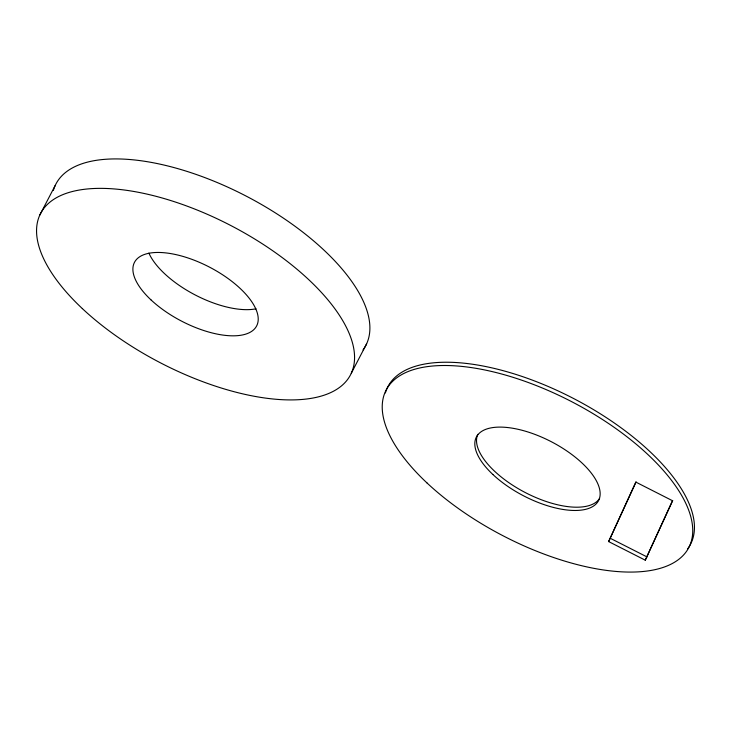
<?xml version="1.0" encoding="UTF-8"?>
<svg xmlns="http://www.w3.org/2000/svg" width="731" height="731" viewBox="0 0 731 731"><rect width="100%" height="100%" fill="white"/><g stroke="black" fill="none" stroke-linecap="round" stroke-linejoin="round"><path stroke-width="1.1" d="M608.631 541.58L635.815 482.085L672.456 500.698L645.272 560.184L608.631 541.58L636.107 481.893M645.272 560.184L672.758 500.507M39.821 215.042L55.145 185.601M351.291 373.239L366.624 343.798M610.33 538.308L646.981 556.912M53.381 190.362A174.709 77.139 27.5 0 1 245.013 195.506A174.709 77.139 27.5 0 1 363.033 349.893M256.014 308.811A68.86 30.4 27.5 0 1 195.195 294.959A68.86 30.4 27.5 0 1 148.896 253.1M385.383 392.931A170.597 75.32 27.5 0 1 572.51 397.956A170.597 75.32 27.5 0 1 687.752 548.707M599.603 498.441A68.86 30.4 27.5 0 1 524.538 492.164A68.86 30.4 27.5 0 1 477.809 434.342M82.347 308.592A174.709 77.139 27.5 0 0 348.861 377.662A174.709 77.139 27.5 0 0 155.456 196.164A174.709 77.139 27.5 0 0 82.347 308.592M150.942 299.838A68.86 30.4 27.5 0 0 255.978 327.059A68.86 30.4 27.5 0 0 179.753 255.53A68.86 30.4 27.5 0 0 150.942 299.838M426.941 482.899A170.597 75.32 27.5 0 0 687.177 550.352A170.597 75.32 27.5 0 0 498.323 373.121A170.597 75.32 27.5 0 0 426.941 482.899M492.868 474.483A68.86 30.4 27.5 0 0 597.903 501.713A68.86 30.4 27.5 0 0 521.678 430.175A68.86 30.4 27.5 0 0 492.868 474.483"/></g></svg>
